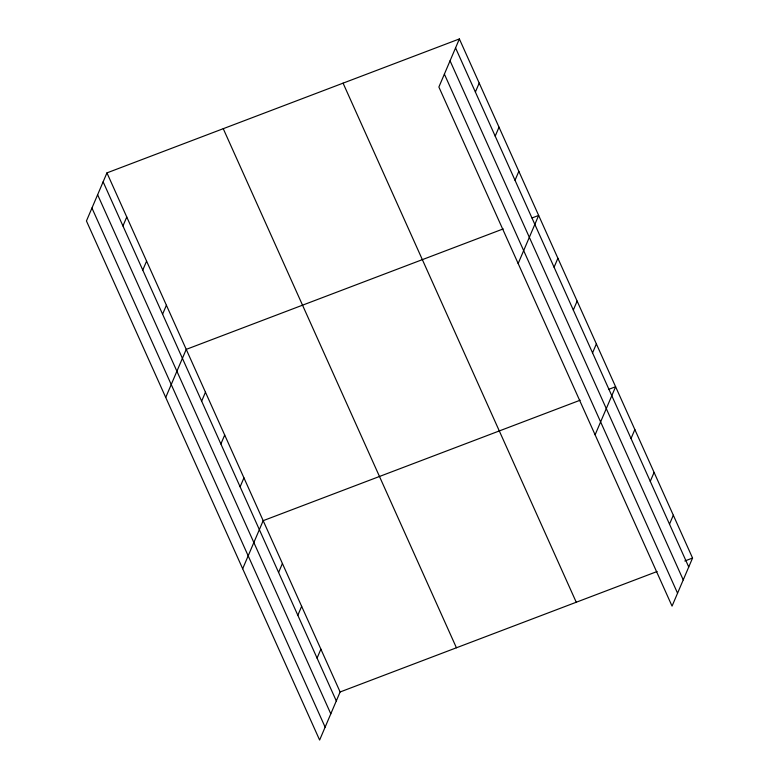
<?xml version="1.0" encoding="UTF-8"?>
<svg xmlns="http://www.w3.org/2000/svg" width="779" height="779" viewBox="0 0 779 779"><rect width="100%" height="100%" fill="white"/><g stroke="black" fill="none" stroke-linecap="round" stroke-linejoin="round"><path stroke-width="1.17" d="M459.376 38.95L438.879 87.024L672.053 606.111L692.56 558.046L459.376 38.95L106.947 172.889L86.44 220.954L319.624 740.05L340.121 691.976L657.116 571.513M122.946 225.959L126.763 217.01M142.771 270.079L146.588 261.131M162.587 314.21L166.404 305.251M165.723 397.446L186.23 349.382L503.215 228.909M201.644 401.156L205.461 392.197M220.885 443.981L224.703 435.023M240.117 486.807L243.934 477.848M242.668 568.748L263.175 520.674L580.16 400.211M475.385 92.029L479.202 83.071M278.59 572.458L282.417 563.499M495.201 136.15L499.018 127.201M297.831 615.283L301.648 606.325M515.026 180.27L518.843 171.322M317.072 658.109L320.89 649.15M518.162 263.516L538.659 215.442L532.018 217.964M554.083 267.216L557.9 258.268M573.315 310.042L577.132 301.093M592.556 352.868L596.373 343.919M595.107 434.818L615.614 386.744L608.964 389.266M631.029 438.519L634.846 429.57M650.27 481.344L654.087 472.395M669.502 524.17L673.319 515.221M684.809 560.987L692.56 558.046M455.559 47.899L688.743 566.995M450.058 60.811L683.232 579.907M444.381 74.112L677.564 593.209M343.072 83.149L576.256 602.245M223.252 128.691L456.426 647.777M106.947 172.889L340.121 691.976M103.13 181.838L336.304 700.934M97.618 194.75L330.802 713.837M91.951 208.042L325.125 727.138"/></g></svg>
